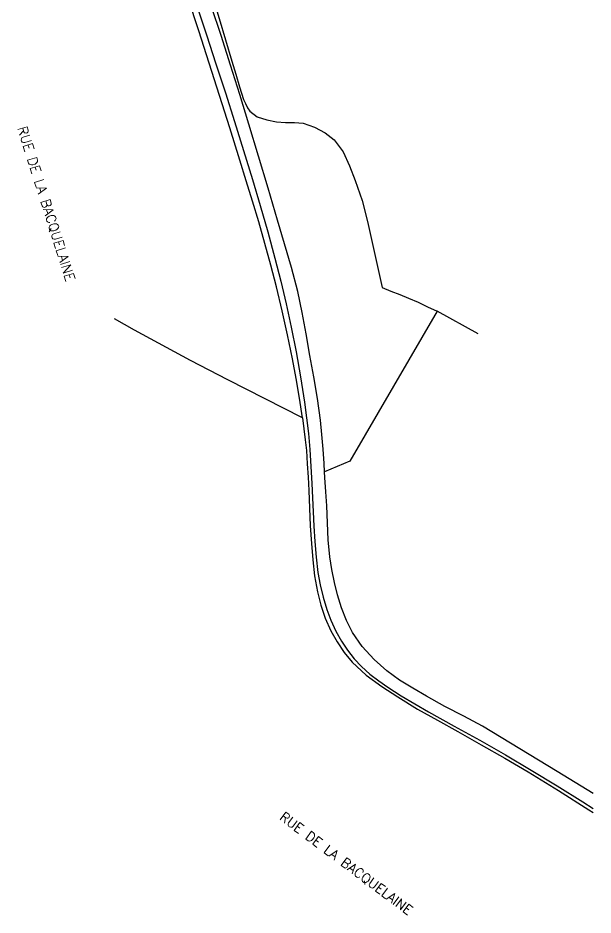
# Model space of a CAD drawing. Header units: millimetres. Extents: x 194000 to 195000, y 155999 to 157001.
# Drawn here: x 194895.3 to 195000, y 156452.4 to 156615.5 of the extents above; entities that cross this region are included whole.
import ezdxf
from ezdxf.enums import TextEntityAlignment as Align

# ---------------------------------------------------------------- set-up
doc = ezdxf.new("R2010")
doc.units = ezdxf.units.MM
for name, color, linetype in [('W0071', 7, 'CONTINUOUS'), ('W0330', 7, 'CONTINUOUS'), ('W0989', 7, 'CONTINUOUS')]:
    doc.layers.add(name, color=color, linetype=linetype)
doc.styles.get("Standard").update_dxf_attribs({"font": 'romans.shx', "width": 0.85})

msp = doc.modelspace()

# ---------------------------------------------------------------- linework, layer by layer
at = {"layer": 'W0071'}
for points in [[(194927.88, 156617.74), (194929.65, 156612.48), (194931.38, 156607.19), (194933.09, 156601.9), (194934.76, 156596.66), (194936.4, 156591.42), (194938.01, 156586.16), (194939.43, 156581.39), (194940.81, 156576.61), (194942.12, 156571.82), (194943.17, 156567.67), (194944.17, 156563.5), (194945.09, 156559.31), (194945.98, 156554.78), (194946.78, 156550.23), (194947.47, 156545.66), (194947.85, 156542.79), (194948.19, 156539.92), (194948.46, 156537.05), (194948.61, 156534.99), (194948.72, 156532.93), (194948.83, 156530.86), (194948.95, 156528.27), (194949.07, 156525.68), (194949.21, 156523.08), (194949.38, 156520.27), (194949.59, 156517.46), (194949.94, 156514.67), (194950.36, 156512.41), (194950.87, 156510.16), (194951.53, 156507.96), (194952.29, 156505.97), (194953.17, 156504.02), (194954.2, 156502.17), (194955.3, 156500.54), (194956.53, 156498.98), (194957.86, 156497.54), (194959.38, 156496.2), (194961.01, 156494.97), (194962.68, 156493.8), (194965.09, 156492.24), (194967.58, 156490.78), (194970.06, 156489.33), (194974.73, 156486.74), (194979.4, 156484.16), (194984.04, 156481.51), (194988.76, 156478.7), (194993.45, 156475.83), (194998.12, 156472.92), (195000, 156471.73)], [(194951.05, 156534.48), (194950.86, 156537.12), (194950.67, 156539.76), (194950.42, 156542.39), (194949.87, 156546.32), (194949.18, 156550.24), (194948.46, 156554.15), (194947.79, 156558.04), (194947.08, 156561.93), (194946.26, 156565.79), (194945.13, 156570.14), (194943.87, 156574.44), (194942.58, 156578.75), (194940.87, 156584.57), (194939.13, 156590.38), (194937.37, 156596.18), (194935.71, 156601.57), (194934.04, 156606.96), (194932.32, 156612.33), (194930.58, 156617.55)], [(194979.86, 156486.73), (194976.46, 156488.51), (194973.05, 156490.3), (194969.7, 156492.17), (194967.23, 156493.61), (194964.78, 156495.09), (194962.49, 156496.76), (194960.15, 156498.86), (194958, 156501.18), (194956.2, 156503.72), (194955.11, 156505.91), (194954.24, 156508.23), (194953.51, 156510.6), (194952.93, 156512.87), (194952.48, 156515.18), (194952.11, 156517.51), (194951.82, 156520.59), (194951.69, 156523.7), (194951.55, 156526.81), (194951.39, 156529.36), (194951.22, 156531.92), (194951.15, 156533), (194951.05, 156534.48)], [(195000, 156474.45), (194993.49, 156478.47), (194986.67, 156482.6), (194979.86, 156486.73)]]:
    msp.add_lwpolyline(points, dxfattribs=at)
at = {"layer": 'W0330'}
for points in [[(194947.15, 156542.81), (194946.55, 156546.38), (194945.96, 156549.96), (194945.3, 156553.53), (194944.41, 156557.91), (194943.43, 156562.28), (194942.38, 156566.63), (194941.36, 156570.58), (194940.27, 156574.51), (194939.15, 156578.43), (194938.04, 156582.17), (194936.9, 156585.9), (194935.75, 156589.63), (194933.91, 156595.52), (194932.04, 156601.4), (194930.14, 156607.27), (194928.26, 156613.18), (194926.34, 156619.09)], [(194930.8, 156619.29), (194931.99, 156615.42), (194933.13, 156611.52), (194934.28, 156607.64), (194934.98, 156605.32), (194935.68, 156603), (194936.38, 156600.68), (194936.74, 156599.94), (194937.1, 156599.19), (194937.53, 156598.54), (194938.9, 156597.56), (194940.64, 156597), (194942.41, 156596.62), (194944.02, 156596.5), (194945.67, 156596.53), (194947.26, 156596.38), (194949.29, 156595.68), (194951.23, 156594.64), (194952.91, 156593.33), (194954.52, 156591.19), (194955.69, 156588.61), (194956.71, 156585.97), (194957.96, 156582.3), (194958.93, 156578.51), (194959.81, 156574.7), (194960.43, 156571.97), (194961.02, 156569.22), (194961.6, 156566.48), (194963.21, 156565.85), (194964.82, 156565.23), (194966.41, 156564.58), (194968.16, 156563.8), (194969.89, 156562.99), (194971.62, 156562.18)], [(194979.07, 156558.05), (194971.62, 156562.18), (194955.75, 156534.9), (194951.15, 156533)], [(194947.15, 156542.81), (194940.35, 156546.27), (194933.54, 156549.73), (194926.76, 156553.24), (194916.53, 156558.76), (194912.91, 156560.77)], [(194947.15, 156542.81), (194947.39, 156540.81), (194947.62, 156538.82), (194947.83, 156536.83), (194948, 156534.42), (194948.13, 156532.01), (194948.26, 156529.59), (194948.41, 156526.36), (194948.55, 156523.14), (194948.77, 156519.91), (194949.01, 156516.98), (194949.31, 156514.04), (194949.83, 156511.16), (194950.47, 156508.74), (194951.27, 156506.35), (194952.28, 156504.07), (194953.42, 156502.06), (194954.73, 156500.14), (194956.19, 156498.35), (194958.72, 156496), (194961.57, 156493.95), (194964.49, 156492.02), (194968.05, 156489.83), (194971.72, 156487.8), (194975.39, 156485.77), (194979.66, 156483.34), (194983.93, 156480.9), (194988.17, 156478.42), (194993.74, 156474.99), (194999.25, 156471.47), (195000, 156470.98)]]:
    msp.add_lwpolyline(points, dxfattribs=at)

# ---------------------------------------------------------------- texts
at = {"layer": 'W0989'}
for rotation, p in [(287.5637, (194900.52, 156581.74)), (323.214, (194955.09, 156461.77))]:
    msp.add_text('RUE DE LA BACQUELAINE', height=1.75, rotation=rotation, dxfattribs=at).set_placement(p, align=Align.MIDDLE_CENTER)

doc.saveas('drawing.dxf')
